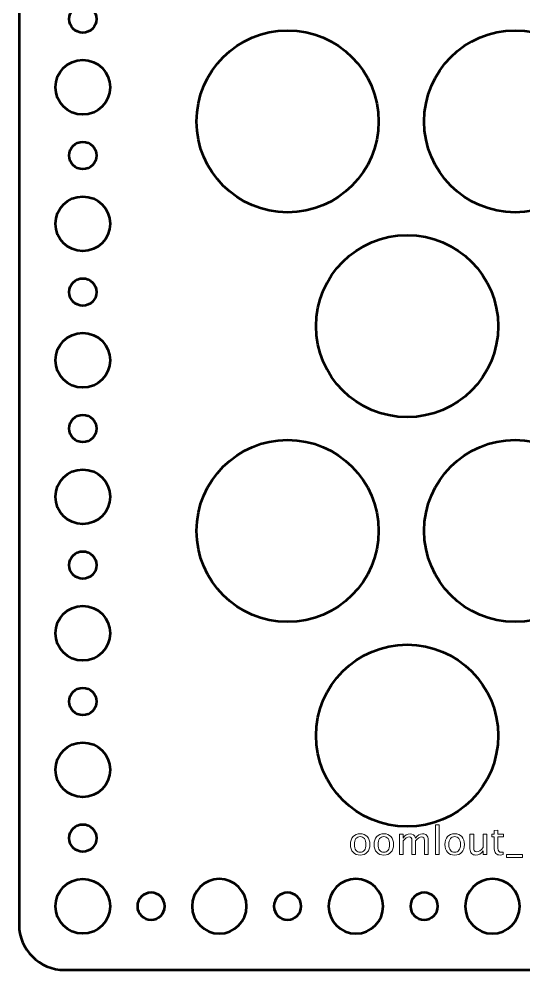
# Model space of a CAD drawing. Header units: centimetres. Extents: x -31.4 to 31.4, y -20.9 to 20.9.
# Drawn here: x -10.45 to -4.9, y -20.95 to -10.5 of the extents above; entities that cross this region are included whole.
import ezdxf

# ---------------------------------------------------------------- set-up
doc = ezdxf.new("R2010")
doc.units = ezdxf.units.CM
doc.header["$MEASUREMENT"] = 0
doc.layers.add('Layer 1', color=7, linetype='Continuous')

msp = doc.modelspace()

# ---------------------------------------------------------------- linework, layer by layer
at = {"layer": 'Layer 1', "lineweight": 53}
for centre, major_axis in [((-9.75, -10.5), (0, 0.15)), ((-7.49997, -11.62503), (0, 1.00003)), ((-4.99997, -11.62503), (0, 1.00003)), ((-9.74999, -11.25001), (0, 0.30001)), ((-9.75, -12), (0, 0.15)), ((-9.74999, -12.75001), (0, 0.30001)), ((-6.18747, -13.87503), (0, 1.00003)), ((-9.75, -13.5), (0, 0.15)), ((-9.74999, -14.25001), (0, 0.30001)), ((-9.75, -15), (0, 0.15)), ((-7.49997, -16.12503), (0, 1.00003)), ((-4.99997, -16.12503), (0, 1.00003)), ((-9.74999, -15.75001), (0, 0.30001)), ((-9.75, -16.5), (0, 0.15)), ((-9.74999, -17.25001), (0, 0.30001)), ((-6.18747, -18.37503), (0, 1.00003)), ((-9.75, -18), (0, 0.15)), ((-9.74999, -18.75001), (0, 0.30001)), ((-9.75, -19.5), (0, 0.15)), ((-9.74999, -20.25001), (0, 0.30001))]:
    msp.add_ellipse(centre, major_axis=major_axis, ratio=1, dxfattribs=at)
for points, knots in [([(-10.45, -20.45), (-10.45, -20.45), (-10.45, -0.55), (-10.45, -0.55), (-10.45, -0.55), (-10.45, -0.27386), (-10.22614, -0.05), (-9.95, -0.05), (-9.95, -0.05), (-9.95, -0.05), (9.95, -0.05), (9.95, -0.05), (9.95, -0.05), (10.22614, -0.05), (10.45, -0.27386), (10.45, -0.55), (10.45, -0.55), (10.45, -0.55), (10.45, -20.45), (10.45, -20.45), (10.45, -20.45), (10.45, -20.72614), (10.22614, -20.95), (9.95, -20.95), (9.95, -20.95), (9.95, -20.95), (-9.95, -20.95), (-9.95, -20.95), (-9.95, -20.95), (-10.22614, -20.95), (-10.45, -20.72614), (-10.45, -20.45)], [0, 0, 0, 0, 0.11111111, 0.11111111, 0.11111111, 0.11111111, 0.22222222, 0.22222222, 0.22222222, 0.22222222, 0.33333333, 0.33333333, 0.33333333, 0.33333333, 0.44444444, 0.44444444, 0.44444444, 0.44444444, 0.55555556, 0.55555556, 0.55555556, 0.55555556, 0.66666667, 0.66666667, 0.66666667, 0.66666667, 0.77777778, 0.77777778, 0.77777778, 0.77777778, 1, 1, 1, 1]), ([(-8.55, -20.25), (-8.55, -20.08431), (-8.41569, -19.95), (-8.25, -19.95), (-8.25, -19.95), (-8.08431, -19.95), (-7.95, -20.08431), (-7.95, -20.25), (-7.95, -20.25), (-7.95, -20.41569), (-8.08431, -20.55), (-8.25, -20.55), (-8.25, -20.55), (-8.41569, -20.55), (-8.55, -20.41569), (-8.55, -20.25)], [0, 0, 0, 0, 0.2, 0.2, 0.2, 0.2, 0.4, 0.4, 0.4, 0.4, 0.6, 0.6, 0.6, 0.6, 1, 1, 1, 1]), ([(-7.05, -20.25), (-7.05, -20.08431), (-6.91569, -19.95), (-6.75, -19.95), (-6.75, -19.95), (-6.58431, -19.95), (-6.45, -20.08431), (-6.45, -20.25), (-6.45, -20.25), (-6.45, -20.41569), (-6.58431, -20.55), (-6.75, -20.55), (-6.75, -20.55), (-6.91569, -20.55), (-7.05, -20.41569), (-7.05, -20.25)], [0, 0, 0, 0, 0.2, 0.2, 0.2, 0.2, 0.4, 0.4, 0.4, 0.4, 0.6, 0.6, 0.6, 0.6, 1, 1, 1, 1]), ([(-5.55, -20.25), (-5.55, -20.08431), (-5.41569, -19.95), (-5.25, -19.95), (-5.25, -19.95), (-5.08431, -19.95), (-4.95, -20.08431), (-4.95, -20.25), (-4.95, -20.25), (-4.95, -20.41569), (-5.08431, -20.55), (-5.25, -20.55), (-5.25, -20.55), (-5.41569, -20.55), (-5.55, -20.41569), (-5.55, -20.25)], [0, 0, 0, 0, 0.2, 0.2, 0.2, 0.2, 0.4, 0.4, 0.4, 0.4, 0.6, 0.6, 0.6, 0.6, 1, 1, 1, 1]), ([(-9.15, -20.25), (-9.15, -20.16716), (-9.08284, -20.1), (-9, -20.1), (-9, -20.1), (-8.91716, -20.1), (-8.85, -20.16716), (-8.85, -20.25), (-8.85, -20.25), (-8.85, -20.33284), (-8.91716, -20.4), (-9, -20.4), (-9, -20.4), (-9.08284, -20.4), (-9.15, -20.33284), (-9.15, -20.25)], [0, 0, 0, 0, 0.2, 0.2, 0.2, 0.2, 0.4, 0.4, 0.4, 0.4, 0.6, 0.6, 0.6, 0.6, 1, 1, 1, 1]), ([(-7.65, -20.25), (-7.65, -20.16716), (-7.58284, -20.1), (-7.5, -20.1), (-7.5, -20.1), (-7.41716, -20.1), (-7.35, -20.16716), (-7.35, -20.25), (-7.35, -20.25), (-7.35, -20.33284), (-7.41716, -20.4), (-7.5, -20.4), (-7.5, -20.4), (-7.58284, -20.4), (-7.65, -20.33284), (-7.65, -20.25)], [0, 0, 0, 0, 0.2, 0.2, 0.2, 0.2, 0.4, 0.4, 0.4, 0.4, 0.6, 0.6, 0.6, 0.6, 1, 1, 1, 1]), ([(-6.15, -20.25), (-6.15, -20.16716), (-6.08284, -20.1), (-6, -20.1), (-6, -20.1), (-5.91716, -20.1), (-5.85, -20.16716), (-5.85, -20.25), (-5.85, -20.25), (-5.85, -20.33284), (-5.91716, -20.4), (-6, -20.4), (-6, -20.4), (-6.08284, -20.4), (-6.15, -20.33284), (-6.15, -20.25)], [0, 0, 0, 0, 0.2, 0.2, 0.2, 0.2, 0.4, 0.4, 0.4, 0.4, 0.6, 0.6, 0.6, 0.6, 1, 1, 1, 1])]:
    msp.add_open_spline(points, degree=3, knots=knots, dxfattribs=at)
at = {"layer": 'Layer 1', "color": 5, "lineweight": 9}
for points, knots in [([(-5.87668, -19.68252), (-5.87668, -19.68252), (-5.87668, -19.35613), (-5.87668, -19.35613), (-5.87668, -19.35613), (-5.87668, -19.35613), (-5.83604, -19.35613), (-5.83604, -19.35613), (-5.83604, -19.35613), (-5.83604, -19.35613), (-5.83604, -19.68252), (-5.83604, -19.68252), (-5.83604, -19.68252), (-5.83604, -19.68252), (-5.87668, -19.68252), (-5.87668, -19.68252)], [0, 0, 0, 0, 0.2, 0.2, 0.2, 0.2, 0.4, 0.4, 0.4, 0.4, 0.6, 0.6, 0.6, 0.6, 1, 1, 1, 1]), ([(-5.13119, -19.68245), (-5.14375, -19.68591), (-5.15469, -19.6876), (-5.16393, -19.6876), (-5.16393, -19.6876), (-5.18467, -19.6876), (-5.20083, -19.68167), (-5.2124, -19.66982), (-5.2124, -19.66982), (-5.22404, -19.65797), (-5.22983, -19.64153), (-5.22983, -19.62043), (-5.22983, -19.62043), (-5.22983, -19.62043), (-5.22983, -19.48863), (-5.22983, -19.48863), (-5.22983, -19.48863), (-5.22983, -19.48863), (-5.25791, -19.48863), (-5.25791, -19.48863), (-5.25791, -19.48863), (-5.25791, -19.48863), (-5.25791, -19.45816), (-5.25791, -19.45816), (-5.25791, -19.45816), (-5.25791, -19.45816), (-5.22983, -19.45816), (-5.22983, -19.45816), (-5.22983, -19.45816), (-5.22983, -19.45816), (-5.22983, -19.41759), (-5.22983, -19.41759), (-5.22983, -19.41759), (-5.22983, -19.41759), (-5.18919, -19.41371), (-5.18919, -19.41371), (-5.18919, -19.41371), (-5.18919, -19.41371), (-5.18919, -19.45816), (-5.18919, -19.45816), (-5.18919, -19.45816), (-5.18919, -19.45816), (-5.13034, -19.45816), (-5.13034, -19.45816), (-5.13034, -19.45816), (-5.13034, -19.45816), (-5.13034, -19.48863), (-5.13034, -19.48863), (-5.13034, -19.48863), (-5.13034, -19.48863), (-5.18919, -19.48863), (-5.18919, -19.48863), (-5.18919, -19.48863), (-5.18919, -19.48863), (-5.18919, -19.61309), (-5.18919, -19.61309), (-5.18919, -19.61309), (-5.18919, -19.64244), (-5.17642, -19.65712), (-5.15095, -19.65712), (-5.15095, -19.65712), (-5.14551, -19.65712), (-5.13895, -19.6562), (-5.13119, -19.65444), (-5.13119, -19.65444), (-5.13119, -19.65444), (-5.13119, -19.68245), (-5.13119, -19.68245)], [0, 0, 0, 0, 0.05555556, 0.05555556, 0.05555556, 0.05555556, 0.11111111, 0.11111111, 0.11111111, 0.11111111, 0.16666667, 0.16666667, 0.16666667, 0.16666667, 0.22222222, 0.22222222, 0.22222222, 0.22222222, 0.27777778, 0.27777778, 0.27777778, 0.27777778, 0.33333333, 0.33333333, 0.33333333, 0.33333333, 0.38888889, 0.38888889, 0.38888889, 0.38888889, 0.44444444, 0.44444444, 0.44444444, 0.44444444, 0.5, 0.5, 0.5, 0.5, 0.55555556, 0.55555556, 0.55555556, 0.55555556, 0.61111111, 0.61111111, 0.61111111, 0.61111111, 0.66666667, 0.66666667, 0.66666667, 0.66666667, 0.72222222, 0.72222222, 0.72222222, 0.72222222, 0.77777778, 0.77777778, 0.77777778, 0.77777778, 0.83333333, 0.83333333, 0.83333333, 0.83333333, 0.88888889, 0.88888889, 0.88888889, 0.88888889, 1, 1, 1, 1]), ([(-6.70275, -19.6876), (-6.7357, -19.6876), (-6.7618, -19.67709), (-6.78099, -19.65606), (-6.78099, -19.65606), (-6.80025, -19.63504), (-6.80985, -19.60646), (-6.80985, -19.57041), (-6.80985, -19.57041), (-6.80985, -19.53443), (-6.80025, -19.50592), (-6.78099, -19.48497), (-6.78099, -19.48497), (-6.7618, -19.46401), (-6.7357, -19.4535), (-6.70275, -19.4535), (-6.70275, -19.4535), (-6.6698, -19.4535), (-6.64369, -19.46401), (-6.6245, -19.48497), (-6.6245, -19.48497), (-6.60524, -19.50592), (-6.59565, -19.53443), (-6.59565, -19.57041), (-6.59565, -19.57041), (-6.59565, -19.60646), (-6.60524, -19.63504), (-6.6245, -19.65606), (-6.6245, -19.65606), (-6.64369, -19.67709), (-6.6698, -19.6876), (-6.70275, -19.6876)], [0, 0, 0, 0, 0.11111111, 0.11111111, 0.11111111, 0.11111111, 0.22222222, 0.22222222, 0.22222222, 0.22222222, 0.33333333, 0.33333333, 0.33333333, 0.33333333, 0.44444444, 0.44444444, 0.44444444, 0.44444444, 0.55555556, 0.55555556, 0.55555556, 0.55555556, 0.66666667, 0.66666667, 0.66666667, 0.66666667, 0.77777778, 0.77777778, 0.77777778, 0.77777778, 1, 1, 1, 1]), ([(-6.70282, -19.65712), (-6.68271, -19.65712), (-6.66705, -19.64957), (-6.6559, -19.6344), (-6.6559, -19.6344), (-6.64482, -19.6193), (-6.63925, -19.59792), (-6.63925, -19.57041), (-6.63925, -19.57041), (-6.63925, -19.54296), (-6.64482, -19.52165), (-6.6559, -19.50656), (-6.6559, -19.50656), (-6.66705, -19.49153), (-6.68271, -19.48398), (-6.70282, -19.48398), (-6.70282, -19.48398), (-6.723, -19.48398), (-6.73866, -19.49153), (-6.74967, -19.50656), (-6.74967, -19.50656), (-6.76074, -19.52165), (-6.76625, -19.54296), (-6.76625, -19.57041), (-6.76625, -19.57041), (-6.76625, -19.59792), (-6.76074, -19.6193), (-6.74967, -19.6344), (-6.74967, -19.6344), (-6.73866, -19.64957), (-6.723, -19.65712), (-6.70282, -19.65712)], [0, 0, 0, 0, 0.11111111, 0.11111111, 0.11111111, 0.11111111, 0.22222222, 0.22222222, 0.22222222, 0.22222222, 0.33333333, 0.33333333, 0.33333333, 0.33333333, 0.44444444, 0.44444444, 0.44444444, 0.44444444, 0.55555556, 0.55555556, 0.55555556, 0.55555556, 0.66666667, 0.66666667, 0.66666667, 0.66666667, 0.77777778, 0.77777778, 0.77777778, 0.77777778, 1, 1, 1, 1]), ([(-6.44268, -19.6876), (-6.47563, -19.6876), (-6.50173, -19.67709), (-6.52092, -19.65606), (-6.52092, -19.65606), (-6.54018, -19.63504), (-6.54978, -19.60646), (-6.54978, -19.57041), (-6.54978, -19.57041), (-6.54978, -19.53443), (-6.54018, -19.50592), (-6.52092, -19.48497), (-6.52092, -19.48497), (-6.50173, -19.46401), (-6.47563, -19.4535), (-6.44268, -19.4535), (-6.44268, -19.4535), (-6.40973, -19.4535), (-6.38362, -19.46401), (-6.36443, -19.48497), (-6.36443, -19.48497), (-6.34517, -19.50592), (-6.33558, -19.53443), (-6.33558, -19.57041), (-6.33558, -19.57041), (-6.33558, -19.60646), (-6.34517, -19.63504), (-6.36443, -19.65606), (-6.36443, -19.65606), (-6.38362, -19.67709), (-6.40973, -19.6876), (-6.44268, -19.6876)], [0, 0, 0, 0, 0.11111111, 0.11111111, 0.11111111, 0.11111111, 0.22222222, 0.22222222, 0.22222222, 0.22222222, 0.33333333, 0.33333333, 0.33333333, 0.33333333, 0.44444444, 0.44444444, 0.44444444, 0.44444444, 0.55555556, 0.55555556, 0.55555556, 0.55555556, 0.66666667, 0.66666667, 0.66666667, 0.66666667, 0.77777778, 0.77777778, 0.77777778, 0.77777778, 1, 1, 1, 1]), ([(-6.44275, -19.65712), (-6.42264, -19.65712), (-6.40698, -19.64957), (-6.39583, -19.6344), (-6.39583, -19.6344), (-6.38475, -19.6193), (-6.37918, -19.59792), (-6.37918, -19.57041), (-6.37918, -19.57041), (-6.37918, -19.54296), (-6.38475, -19.52165), (-6.39583, -19.50656), (-6.39583, -19.50656), (-6.40698, -19.49153), (-6.42264, -19.48398), (-6.44275, -19.48398), (-6.44275, -19.48398), (-6.46293, -19.48398), (-6.47859, -19.49153), (-6.4896, -19.50656), (-6.4896, -19.50656), (-6.50067, -19.52165), (-6.50618, -19.54296), (-6.50618, -19.57041), (-6.50618, -19.57041), (-6.50618, -19.59792), (-6.50067, -19.6193), (-6.4896, -19.6344), (-6.4896, -19.6344), (-6.47859, -19.64957), (-6.46293, -19.65712), (-6.44275, -19.65712)], [0, 0, 0, 0, 0.11111111, 0.11111111, 0.11111111, 0.11111111, 0.22222222, 0.22222222, 0.22222222, 0.22222222, 0.33333333, 0.33333333, 0.33333333, 0.33333333, 0.44444444, 0.44444444, 0.44444444, 0.44444444, 0.55555556, 0.55555556, 0.55555556, 0.55555556, 0.66666667, 0.66666667, 0.66666667, 0.66666667, 0.77777778, 0.77777778, 0.77777778, 0.77777778, 1, 1, 1, 1]), ([(-6.27193, -19.68252), (-6.27193, -19.68252), (-6.27193, -19.45816), (-6.27193, -19.45816), (-6.27193, -19.45816), (-6.27193, -19.45816), (-6.23129, -19.45816), (-6.23129, -19.45816), (-6.23129, -19.45816), (-6.23129, -19.45816), (-6.23129, -19.50056), (-6.23129, -19.50056), (-6.23129, -19.50056), (-6.21146, -19.46916), (-6.18606, -19.4535), (-6.15495, -19.4535), (-6.15495, -19.4535), (-6.12496, -19.4535), (-6.10457, -19.46916), (-6.09371, -19.50056), (-6.09371, -19.50056), (-6.07445, -19.46888), (-6.04933, -19.45308), (-6.0185, -19.45308), (-6.0185, -19.45308), (-5.99881, -19.45308), (-5.9835, -19.45886), (-5.97257, -19.4705), (-5.97257, -19.4705), (-5.96163, -19.48214), (-5.95613, -19.49844), (-5.95613, -19.5194), (-5.95613, -19.5194), (-5.95613, -19.5194), (-5.95613, -19.68252), (-5.95613, -19.68252), (-5.95613, -19.68252), (-5.95613, -19.68252), (-5.99677, -19.68252), (-5.99677, -19.68252), (-5.99677, -19.68252), (-5.99677, -19.68252), (-5.99677, -19.5261), (-5.99677, -19.5261), (-5.99677, -19.5261), (-5.99677, -19.50056), (-6.00693, -19.48779), (-6.02725, -19.48779), (-6.02725, -19.48779), (-6.04834, -19.48779), (-6.0705, -19.50268), (-6.09371, -19.53252), (-6.09371, -19.53252), (-6.09371, -19.53252), (-6.09371, -19.68252), (-6.09371, -19.68252), (-6.09371, -19.68252), (-6.09371, -19.68252), (-6.13435, -19.68252), (-6.13435, -19.68252), (-6.13435, -19.68252), (-6.13435, -19.68252), (-6.13435, -19.52596), (-6.13435, -19.52596), (-6.13435, -19.52596), (-6.13435, -19.50021), (-6.14465, -19.48736), (-6.16532, -19.48736), (-6.16532, -19.48736), (-6.18585, -19.48736), (-6.20787, -19.50232), (-6.23129, -19.53231), (-6.23129, -19.53231), (-6.23129, -19.53231), (-6.23129, -19.68252), (-6.23129, -19.68252), (-6.23129, -19.68252), (-6.23129, -19.68252), (-6.27193, -19.68252), (-6.27193, -19.68252)], [0, 0, 0, 0, 0.04761905, 0.04761905, 0.04761905, 0.04761905, 0.0952381, 0.0952381, 0.0952381, 0.0952381, 0.14285714, 0.14285714, 0.14285714, 0.14285714, 0.19047619, 0.19047619, 0.19047619, 0.19047619, 0.23809524, 0.23809524, 0.23809524, 0.23809524, 0.28571429, 0.28571429, 0.28571429, 0.28571429, 0.33333333, 0.33333333, 0.33333333, 0.33333333, 0.38095238, 0.38095238, 0.38095238, 0.38095238, 0.42857143, 0.42857143, 0.42857143, 0.42857143, 0.47619048, 0.47619048, 0.47619048, 0.47619048, 0.52380952, 0.52380952, 0.52380952, 0.52380952, 0.57142857, 0.57142857, 0.57142857, 0.57142857, 0.61904762, 0.61904762, 0.61904762, 0.61904762, 0.66666667, 0.66666667, 0.66666667, 0.66666667, 0.71428571, 0.71428571, 0.71428571, 0.71428571, 0.76190476, 0.76190476, 0.76190476, 0.76190476, 0.80952381, 0.80952381, 0.80952381, 0.80952381, 0.85714286, 0.85714286, 0.85714286, 0.85714286, 0.9047619, 0.9047619, 0.9047619, 0.9047619, 1, 1, 1, 1]), ([(-5.66502, -19.6876), (-5.69797, -19.6876), (-5.72407, -19.67709), (-5.74326, -19.65606), (-5.74326, -19.65606), (-5.76252, -19.63504), (-5.77212, -19.60646), (-5.77212, -19.57041), (-5.77212, -19.57041), (-5.77212, -19.53443), (-5.76252, -19.50592), (-5.74326, -19.48497), (-5.74326, -19.48497), (-5.72407, -19.46401), (-5.69797, -19.4535), (-5.66502, -19.4535), (-5.66502, -19.4535), (-5.63207, -19.4535), (-5.60596, -19.46401), (-5.58677, -19.48497), (-5.58677, -19.48497), (-5.56751, -19.50592), (-5.55792, -19.53443), (-5.55792, -19.57041), (-5.55792, -19.57041), (-5.55792, -19.60646), (-5.56751, -19.63504), (-5.58677, -19.65606), (-5.58677, -19.65606), (-5.60596, -19.67709), (-5.63207, -19.6876), (-5.66502, -19.6876)], [0, 0, 0, 0, 0.11111111, 0.11111111, 0.11111111, 0.11111111, 0.22222222, 0.22222222, 0.22222222, 0.22222222, 0.33333333, 0.33333333, 0.33333333, 0.33333333, 0.44444444, 0.44444444, 0.44444444, 0.44444444, 0.55555556, 0.55555556, 0.55555556, 0.55555556, 0.66666667, 0.66666667, 0.66666667, 0.66666667, 0.77777778, 0.77777778, 0.77777778, 0.77777778, 1, 1, 1, 1]), ([(-5.66509, -19.65712), (-5.64498, -19.65712), (-5.62932, -19.64957), (-5.61817, -19.6344), (-5.61817, -19.6344), (-5.60709, -19.6193), (-5.60152, -19.59792), (-5.60152, -19.57041), (-5.60152, -19.57041), (-5.60152, -19.54296), (-5.60709, -19.52165), (-5.61817, -19.50656), (-5.61817, -19.50656), (-5.62932, -19.49153), (-5.64498, -19.48398), (-5.66509, -19.48398), (-5.66509, -19.48398), (-5.68527, -19.48398), (-5.70093, -19.49153), (-5.71194, -19.50656), (-5.71194, -19.50656), (-5.72301, -19.52165), (-5.72852, -19.54296), (-5.72852, -19.57041), (-5.72852, -19.57041), (-5.72852, -19.59792), (-5.72301, -19.6193), (-5.71194, -19.6344), (-5.71194, -19.6344), (-5.70093, -19.64957), (-5.68527, -19.65712), (-5.66509, -19.65712)], [0, 0, 0, 0, 0.11111111, 0.11111111, 0.11111111, 0.11111111, 0.22222222, 0.22222222, 0.22222222, 0.22222222, 0.33333333, 0.33333333, 0.33333333, 0.33333333, 0.44444444, 0.44444444, 0.44444444, 0.44444444, 0.55555556, 0.55555556, 0.55555556, 0.55555556, 0.66666667, 0.66666667, 0.66666667, 0.66666667, 0.77777778, 0.77777778, 0.77777778, 0.77777778, 1, 1, 1, 1]), ([(-5.35372, -19.68252), (-5.35372, -19.68252), (-5.35372, -19.64033), (-5.35372, -19.64033), (-5.35372, -19.64033), (-5.37539, -19.67187), (-5.4017, -19.6876), (-5.43261, -19.6876), (-5.43261, -19.6876), (-5.45222, -19.6876), (-5.46781, -19.68146), (-5.47938, -19.66911), (-5.47938, -19.66911), (-5.49102, -19.65677), (-5.49681, -19.64019), (-5.49681, -19.61923), (-5.49681, -19.61923), (-5.49681, -19.61923), (-5.49681, -19.45816), (-5.49681, -19.45816), (-5.49681, -19.45816), (-5.49681, -19.45816), (-5.45617, -19.45816), (-5.45617, -19.45816), (-5.45617, -19.45816), (-5.45617, -19.45816), (-5.45617, -19.60597), (-5.45617, -19.60597), (-5.45617, -19.60597), (-5.45617, -19.62283), (-5.4537, -19.63475), (-5.44883, -19.64181), (-5.44883, -19.64181), (-5.44389, -19.64894), (-5.43571, -19.65246), (-5.42421, -19.65246), (-5.42421, -19.65246), (-5.39937, -19.65246), (-5.37581, -19.63617), (-5.35372, -19.6035), (-5.35372, -19.6035), (-5.35372, -19.6035), (-5.35372, -19.45816), (-5.35372, -19.45816), (-5.35372, -19.45816), (-5.35372, -19.45816), (-5.31309, -19.45816), (-5.31309, -19.45816), (-5.31309, -19.45816), (-5.31309, -19.45816), (-5.31309, -19.68252), (-5.31309, -19.68252), (-5.31309, -19.68252), (-5.31309, -19.68252), (-5.35372, -19.68252), (-5.35372, -19.68252)], [0, 0, 0, 0, 0.06666667, 0.06666667, 0.06666667, 0.06666667, 0.13333333, 0.13333333, 0.13333333, 0.13333333, 0.2, 0.2, 0.2, 0.2, 0.26666667, 0.26666667, 0.26666667, 0.26666667, 0.33333333, 0.33333333, 0.33333333, 0.33333333, 0.4, 0.4, 0.4, 0.4, 0.46666667, 0.46666667, 0.46666667, 0.46666667, 0.53333333, 0.53333333, 0.53333333, 0.53333333, 0.6, 0.6, 0.6, 0.6, 0.66666667, 0.66666667, 0.66666667, 0.66666667, 0.73333333, 0.73333333, 0.73333333, 0.73333333, 0.8, 0.8, 0.8, 0.8, 0.86666667, 0.86666667, 0.86666667, 0.86666667, 1, 1, 1, 1]), ([(-5.09605, -19.713), (-5.09605, -19.713), (-5.09605, -19.68252), (-5.09605, -19.68252), (-5.09605, -19.68252), (-5.09605, -19.68252), (-4.91994, -19.68252), (-4.91994, -19.68252), (-4.91994, -19.68252), (-4.91994, -19.68252), (-4.91994, -19.713), (-4.91994, -19.713), (-4.91994, -19.713), (-4.91994, -19.713), (-5.09605, -19.713), (-5.09605, -19.713)], [0, 0, 0, 0, 0.2, 0.2, 0.2, 0.2, 0.4, 0.4, 0.4, 0.4, 0.6, 0.6, 0.6, 0.6, 1, 1, 1, 1])]:
    msp.add_open_spline(points, degree=3, knots=knots, dxfattribs=at)

doc.saveas('drawing.dxf')
